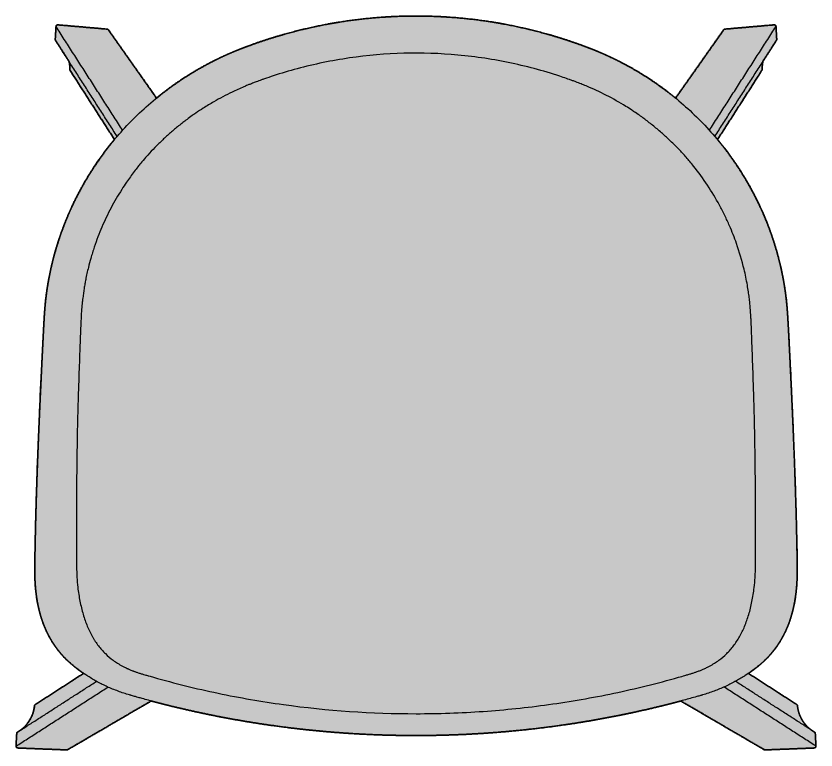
# Model space of a CAD drawing. Header units: millimetres. Extents: x 0 to 1859, y -855 to 757.
# Drawn here: x 171.8 to 642.2, y -854.5 to -423.1 of the extents above; entities that cross this region are included whole.
import ezdxf

# ---------------------------------------------------------------- set-up
doc = ezdxf.new("R2010")
doc.units = ezdxf.units.MM
doc.layers.add('Blocks', color=7, linetype='Continuous')
doc.layers.add('Blocks$Fill', color=7, linetype='Continuous', true_color=0xffffff)
doc.layers.add('Blocks$Inner', color=7, linetype='Continuous', lineweight=25, true_color=0x007f00)
doc.layers.add('Blocks$Outline', color=7, linetype='Continuous', lineweight=35, true_color=0xff3f3f)

# ---------------------------------------------------------------- blocks, each defined once
blk = doc.blocks.new('AAS 33 Barstool Low Top')
at = {"layer": 'Blocks$Fill'}
blk.add_hatch(color=256, dxfattribs=at).paths.add_polyline_path([(58.01, -109.14), (29.68, -69.07), (29.67, -69.04), (29.65, -69.02), (29.63, -69), (29.61, -68.98), (29.6, -68.96), (29.58, -68.94), (29.56, -68.92), (29.54, -68.9), (29.51, -68.88), (29.49, -68.86), (29.47, -68.84), (29.45, -68.83), (29.42, -68.81), (29.4, -68.79), (29.38, -68.78), (29.35, -68.76), (29.33, -68.75), (29.3, -68.73), (29.27, -68.72), (29.25, -68.71), (29.22, -68.7), (29.2, -68.69), (29.17, -68.68), (29.14, -68.67), (29.11, -68.66), (29.09, -68.65), (29.06, -68.65), (29.03, -68.64), (29, -68.64), (28.98, -68.63), (28.95, -68.63), (28.92, -68.63), (0, -66.13), (-0.02, -66.13), (-0.05, -66.13), (-0.07, -66.13), (-0.1, -66.13), (-0.12, -66.13), (-0.15, -66.13), (-0.17, -66.13), (-0.2, -66.13), (-0.22, -66.14), (-0.25, -66.14), (-0.27, -66.14), (-0.3, -66.15), (-0.32, -66.16), (-0.34, -66.16), (-0.37, -66.17), (-0.39, -66.18), (-0.41, -66.18), (-0.44, -66.19), (-0.46, -66.2), (-0.48, -66.21), (-0.5, -66.22), (-0.53, -66.23), (-0.55, -66.24), (-0.57, -66.25), (-0.59, -66.27), (-0.61, -66.28), (-0.63, -66.29), (-0.65, -66.31), (-0.67, -66.32), (-0.69, -66.34), (-0.71, -66.35), (-0.73, -66.37), (-0.75, -66.39), (-0.77, -66.4), (-0.79, -66.42), (-0.8, -66.44), (-0.82, -66.46), (-0.84, -66.48), (-0.85, -66.5), (-0.87, -66.51), (-0.88, -66.53), (-0.89, -66.55), (-0.91, -66.58), (-0.92, -66.6), (-0.93, -66.62), (-0.95, -66.64), (-0.96, -66.66), (-0.97, -66.68), (-0.98, -66.7), (-0.99, -66.73), (-1, -66.75), (-1.01, -66.77), (-1.01, -66.8), (-1.02, -66.82), (-1.03, -66.84), (-1.04, -66.87), (-1.04, -66.89), (-1.05, -66.91), (-1.05, -66.94), (-1.06, -66.96), (-1.06, -66.99), (-1.06, -67.01), (-1.06, -67.04), (-1.5, -74.63), (-1.5, -74.65), (-1.5, -74.67), (-1.5, -74.69), (-1.5, -74.71), (-1.5, -74.73), (-1.5, -74.75), (-1.5, -74.77), (-1.49, -74.79), (-1.49, -74.81), (-1.49, -74.83), (-1.49, -74.85), (-1.48, -74.87), (-1.48, -74.89), (-1.47, -74.91), (-1.47, -74.93), (-1.46, -74.95), (-1.46, -74.97), (-1.45, -74.99), (-1.45, -75.01), (-1.44, -75.03), (-1.43, -75.05), (-1.43, -75.07), (-1.42, -75.09), (-1.41, -75.11), (-1.4, -75.13), (-1.39, -75.15), (-1.38, -75.16), (-1.37, -75.18), (-1.36, -75.2), (-1.35, -75.22), (-1.34, -75.24), (-1.33, -75.25), (6.57, -87.56), (6.57, -87.56), (6.69, -88.15), (6.8, -88.75), (6.89, -89.35), (6.97, -89.95), (7.02, -90.55), (7.06, -91.16), (7.08, -91.76), (7.08, -92.37), (7.08, -92.39), (7.08, -92.41), (7.08, -92.43), (7.09, -92.44), (7.09, -92.46), (7.09, -92.48), (7.09, -92.5), (7.09, -92.52), (7.1, -92.54), (7.1, -92.56), (7.1, -92.58), (7.11, -92.6), (7.11, -92.61), (7.11, -92.63), (7.12, -92.65), (7.12, -92.67), (7.13, -92.69), (7.14, -92.71), (7.14, -92.73), (7.15, -92.74), (7.16, -92.76), (7.16, -92.78), (7.17, -92.8), (7.18, -92.81), (7.19, -92.83), (7.19, -92.85), (7.2, -92.87), (7.21, -92.88), (7.22, -92.9), (7.23, -92.92), (7.24, -92.93), (7.25, -92.95), (33.32, -133.57), (31.22, -136.14), (29.16, -138.74), (27.16, -141.39), (25.2, -144.07), (23.2, -146.91), (21.26, -149.79), (19.37, -152.7), (17.54, -155.66), (15.77, -158.64), (14.06, -161.66), (12.4, -164.72), (10.81, -167.8), (9.06, -171.35), (7.4, -174.94), (5.81, -178.57), (4.31, -182.23), (2.87, -185.95), (1.52, -189.71), (0.25, -193.49), (-0.93, -197.31), (-2.01, -201.06), (-3, -204.84), (-3.9, -208.64), (-4.73, -212.46), (-5.47, -216.34), (-6.11, -220.15), (-6.94, -226.03), (-7.4, -230.31), (-7.95, -237.28), (-12.34, -334.65), (-13.57, -384.64), (-13.57, -388.34), (-13.51, -390.81), (-13.4, -393.28), (-13.23, -395.75), (-13.01, -398.21), (-12.76, -400.48), (-12.45, -402.74), (-12.08, -404.99), (-11.65, -407.24), (-11.18, -409.35), (-10.66, -411.44), (-10.07, -413.53), (-9.42, -415.59), (-8.74, -417.55), (-7.99, -419.49), (-7.18, -421.39), (-6.32, -423.25), (-5.42, -425.04), (-4.46, -426.79), (-3.45, -428.49), (-2.39, -430.16), (-1.29, -431.74), (-0.71, -432.54), (-0.12, -433.33), (1.12, -434.87), (2.41, -436.38), (3.77, -437.86), (5.18, -439.29), (6.64, -440.68), (8.15, -442.02), (9.76, -443.37), (11.42, -444.66), (13.12, -445.9), (15.19, -447.31), (-13.22, -465.58), (-13.24, -465.59), (-13.27, -465.61), (-13.29, -465.62), (-13.31, -465.64), (-13.33, -465.66), (-13.35, -465.68), (-13.37, -465.7), (-13.4, -465.72), (-13.42, -465.74), (-13.43, -465.76), (-13.45, -465.78), (-13.47, -465.8), (-13.49, -465.83), (-13.51, -465.85), (-13.52, -465.88), (-13.54, -465.9), (-13.55, -465.92), (-13.57, -465.95), (-13.58, -465.98), (-13.59, -466), (-13.61, -466.03), (-13.62, -466.05), (-13.63, -466.08), (-13.64, -466.11), (-13.65, -466.14), (-13.65, -466.16), (-13.66, -466.19), (-13.67, -466.22), (-13.67, -466.25), (-13.68, -466.27), (-13.68, -466.3), (-13.69, -466.33), (-13.75, -466.87), (-13.83, -467.41), (-13.92, -467.95), (-14.03, -468.48), (-14.15, -469.01), (-14.28, -469.54), (-14.43, -470.07), (-14.6, -470.59), (-14.78, -471.1), (-14.97, -471.61), (-15.17, -472.12), (-15.39, -472.61), (-15.62, -473.11), (-15.87, -473.59), (-16.13, -474.07), (-16.4, -474.55), (-16.68, -475.02), (-16.98, -475.48), (-17.3, -475.94), (-17.62, -476.39), (-17.96, -476.82), (-18.3, -477.25), (-18.66, -477.67), (-19.03, -478.08), (-19.41, -478.47), (-19.79, -478.85), (-20.18, -479.22), (-20.58, -479.58), (-21, -479.93), (-21.42, -480.28), (-21.86, -480.61), (-22.31, -480.94), (-23.7, -481.83), (-23.73, -481.85), (-23.75, -481.87), (-23.78, -481.88), (-23.8, -481.9), (-23.82, -481.92), (-23.85, -481.94), (-23.87, -481.96), (-23.89, -481.98), (-23.91, -482), (-23.93, -482.03), (-23.95, -482.05), (-23.97, -482.08), (-23.99, -482.1), (-24, -482.12), (-24.02, -482.15), (-24.04, -482.18), (-24.05, -482.2), (-24.07, -482.23), (-24.08, -482.26), (-24.09, -482.29), (-24.1, -482.31), (-24.11, -482.34), (-24.12, -482.37), (-24.13, -482.4), (-24.14, -482.43), (-24.15, -482.46), (-24.15, -482.49), (-24.16, -482.52), (-24.17, -482.55), (-24.17, -482.58), (-24.17, -482.6), (-24.58, -490.09), (-24.58, -490.12), (-24.59, -490.14), (-24.59, -490.17), (-24.58, -490.19), (-24.58, -490.22), (-24.58, -490.24), (-24.58, -490.27), (-24.58, -490.29), (-24.57, -490.31), (-24.57, -490.34), (-24.56, -490.36), (-24.56, -490.39), (-24.55, -490.41), (-24.54, -490.43), (-24.54, -490.46), (-24.53, -490.48), (-24.52, -490.5), (-24.51, -490.52), (-24.5, -490.55), (-24.49, -490.57), (-24.48, -490.59), (-24.47, -490.61), (-24.46, -490.64), (-24.44, -490.66), (-24.43, -490.68), (-24.42, -490.7), (-24.4, -490.72), (-24.39, -490.74), (-24.37, -490.76), (-24.36, -490.78), (-24.34, -490.8), (-24.33, -490.81), (-24.31, -490.83), (-24.29, -490.85), (-24.27, -490.87), (-24.26, -490.88), (-24.24, -490.9), (-24.22, -490.92), (-24.2, -490.93), (-24.18, -490.95), (-24.16, -490.96), (-24.14, -490.97), (-24.12, -490.99), (-24.1, -491), (-24.08, -491.01), (-24.05, -491.02), (-24.03, -491.03), (-24.01, -491.05), (-23.99, -491.06), (-23.96, -491.06), (-23.94, -491.07), (-23.92, -491.08), (-23.9, -491.09), (-23.87, -491.1), (-23.85, -491.1), (-23.82, -491.11), (-23.8, -491.11), (-23.78, -491.12), (-23.75, -491.12), (-23.73, -491.13), (-23.7, -491.13), (-23.68, -491.13), (-23.65, -491.13), (-23.63, -491.14), (5.27, -492.28), (5.29, -492.28), (5.31, -492.29), (5.33, -492.29), (5.35, -492.28), (5.36, -492.28), (5.38, -492.28), (5.4, -492.28), (5.42, -492.28), (5.44, -492.28), (5.45, -492.28), (5.47, -492.27), (5.49, -492.27), (5.51, -492.27), (5.53, -492.26), (5.55, -492.26), (5.56, -492.25), (5.58, -492.25), (5.6, -492.24), (5.62, -492.24), (5.63, -492.23), (5.65, -492.23), (5.67, -492.22), (5.69, -492.22), (5.7, -492.21), (5.72, -492.2), (5.74, -492.19), (5.75, -492.19), (5.77, -492.18), (5.79, -492.17), (5.8, -492.16), (5.82, -492.15), (5.83, -492.14), (54.88, -463.52), (72.09, -467.82), (87.32, -471.19), (102.65, -474.16), (116.01, -476.42), (129.43, -478.38), (142.88, -480.04), (156.37, -481.4), (170.11, -482.47), (183.87, -483.23), (197.24, -483.67), (210.61, -483.82), (224.24, -483.67), (237.87, -483.21), (251.48, -482.45), (265.07, -481.38), (278.56, -480.02), (292.01, -478.35), (305.43, -476.39), (318.79, -474.12), (334.11, -471.15), (349.35, -467.77), (366.34, -463.52), (415.38, -492.14), (415.4, -492.15), (415.41, -492.16), (415.43, -492.17), (415.44, -492.18), (415.46, -492.19), (415.48, -492.19), (415.49, -492.2), (415.51, -492.21), (415.53, -492.22), (415.55, -492.22), (415.56, -492.23), (415.58, -492.23), (415.6, -492.24), (415.62, -492.24), (415.63, -492.25), (415.65, -492.25), (415.67, -492.26), (415.69, -492.26), (415.71, -492.27), (415.72, -492.27), (415.74, -492.27), (415.76, -492.28), (415.78, -492.28), (415.8, -492.28), (415.81, -492.28), (415.83, -492.28), (415.85, -492.28), (415.87, -492.28), (415.89, -492.29), (415.91, -492.29), (415.92, -492.28), (415.94, -492.28), (444.84, -491.14), (444.87, -491.13), (444.89, -491.13), (444.92, -491.13), (444.94, -491.13), (444.97, -491.12), (444.99, -491.12), (445.01, -491.11), (445.04, -491.11), (445.06, -491.1), (445.09, -491.1), (445.11, -491.09), (445.13, -491.08), (445.16, -491.07), (445.18, -491.06), (445.2, -491.06), (445.22, -491.05), (445.25, -491.03), (445.27, -491.02), (445.29, -491.01), (445.31, -491), (445.33, -490.99), (445.35, -490.97), (445.37, -490.96), (445.39, -490.95), (445.41, -490.93), (445.43, -490.92), (445.45, -490.9), (445.47, -490.88), (445.49, -490.87), (445.51, -490.85), (445.52, -490.83), (445.54, -490.81), (445.56, -490.8), (445.57, -490.78), (445.59, -490.76), (445.6, -490.74), (445.62, -490.72), (445.63, -490.7), (445.65, -490.68), (445.66, -490.66), (445.67, -490.64), (445.68, -490.61), (445.69, -490.59), (445.7, -490.57), (445.72, -490.55), (445.72, -490.52), (445.73, -490.5), (445.74, -490.48), (445.75, -490.46), (445.76, -490.43), (445.76, -490.41), (445.77, -490.39), (445.78, -490.36), (445.78, -490.34), (445.79, -490.31), (445.79, -490.29), (445.79, -490.27), (445.8, -490.24), (445.8, -490.22), (445.8, -490.19), (445.8, -490.17), (445.8, -490.14), (445.8, -490.12), (445.39, -482.63), (445.39, -482.6), (445.38, -482.58), (445.38, -482.55), (445.37, -482.52), (445.37, -482.49), (445.36, -482.46), (445.36, -482.43), (445.35, -482.4), (445.34, -482.37), (445.33, -482.34), (445.32, -482.31), (445.31, -482.29), (445.29, -482.26), (445.28, -482.23), (445.26, -482.2), (445.25, -482.18), (445.23, -482.15), (445.22, -482.12), (445.2, -482.1), (445.18, -482.08), (445.16, -482.05), (445.14, -482.03), (445.12, -482), (445.1, -481.98), (445.08, -481.96), (445.06, -481.94), (445.04, -481.92), (445.01, -481.9), (444.99, -481.88), (444.97, -481.87), (444.94, -481.85), (444.92, -481.83), (443.52, -480.94), (443.52, -480.94), (443.52, -480.94), (443.08, -480.61), (442.64, -480.28), (442.21, -479.93), (441.79, -479.58), (441.39, -479.22), (441, -478.85), (440.62, -478.47), (440.25, -478.08), (439.88, -477.67), (439.52, -477.25), (439.17, -476.82), (438.83, -476.39), (438.51, -475.94), (438.2, -475.48), (437.9, -475.02), (437.61, -474.55), (437.34, -474.07), (437.08, -473.59), (436.84, -473.11), (436.61, -472.61), (436.39, -472.12), (436.18, -471.61), (435.99, -471.1), (435.81, -470.59), (435.65, -470.07), (435.5, -469.54), (435.36, -469.01), (435.24, -468.48), (435.13, -467.95), (435.04, -467.41), (434.96, -466.87), (434.9, -466.33), (434.9, -466.3), (434.89, -466.27), (434.89, -466.25), (434.88, -466.22), (434.88, -466.19), (434.87, -466.16), (434.86, -466.14), (434.85, -466.11), (434.84, -466.08), (434.83, -466.05), (434.82, -466.03), (434.81, -466), (434.8, -465.98), (434.78, -465.95), (434.77, -465.92), (434.75, -465.9), (434.74, -465.88), (434.72, -465.85), (434.7, -465.83), (434.69, -465.8), (434.67, -465.78), (434.65, -465.76), (434.63, -465.74), (434.61, -465.72), (434.59, -465.7), (434.57, -465.68), (434.55, -465.66), (434.52, -465.64), (434.5, -465.62), (434.48, -465.61), (434.46, -465.59), (434.43, -465.58), (406.03, -447.31), (406.38, -447.08), (408.14, -445.87), (409.87, -444.6), (411.5, -443.33), (413.09, -442), (414, -441.2), (414.9, -440.38), (415.78, -439.54), (416.64, -438.68), (417.76, -437.52), (418.85, -436.32), (420.14, -434.83), (420.76, -434.06), (421.37, -433.28), (422.52, -431.73), (423.62, -430.14), (424.16, -429.3), (424.69, -428.46), (425.71, -426.74), (426.66, -424.99), (427.56, -423.21), (428.42, -421.35), (429.22, -419.45), (429.96, -417.54), (430.63, -415.6), (431.28, -413.55), (431.87, -411.47), (432.39, -409.38), (432.85, -407.28), (433.29, -405.02), (433.66, -402.75), (433.97, -400.47), (434.23, -398.18), (434.46, -395.69), (434.62, -393.19), (434.73, -390.69), (434.79, -388.19), (434.63, -375.22), (429.51, -243.37), (429, -234.94), (428.62, -230.33), (428.36, -227.82), (427.88, -223.94), (427.3, -220), (426.74, -216.68), (425.89, -212.24), (425.06, -208.38), (424.14, -204.54), (423.13, -200.73), (422.03, -196.93), (420.85, -193.14), (419.58, -189.38), (418.23, -185.64), (416.79, -181.94), (415.27, -178.26), (413.67, -174.62), (411.99, -171.02), (410.23, -167.45), (408.65, -164.41), (407.01, -161.39), (405.31, -158.41), (403.55, -155.46), (401.74, -152.55), (399.87, -149.66), (397.95, -146.82), (395.98, -144.01), (394.03, -141.35), (392.03, -138.72), (389.99, -136.12), (387.89, -133.57), (413.96, -92.95), (413.97, -92.93), (413.98, -92.92), (413.99, -92.9), (414, -92.88), (414.01, -92.87), (414.02, -92.85), (414.03, -92.83), (414.04, -92.81), (414.04, -92.8), (414.05, -92.78), (414.06, -92.76), (414.07, -92.74), (414.07, -92.73), (414.08, -92.71), (414.08, -92.69), (414.09, -92.67), (414.09, -92.65), (414.1, -92.63), (414.1, -92.61), (414.11, -92.6), (414.11, -92.58), (414.12, -92.56), (414.12, -92.54), (414.12, -92.52), (414.12, -92.5), (414.13, -92.48), (414.13, -92.46), (414.13, -92.44), (414.13, -92.43), (414.13, -92.41), (414.13, -92.39), (414.13, -92.37), (414.13, -91.76), (414.15, -91.16), (414.19, -90.55), (414.25, -89.95), (414.32, -89.35), (414.41, -88.75), (414.52, -88.15), (414.65, -87.56), (422.55, -75.25), (422.56, -75.24), (422.57, -75.22), (422.58, -75.2), (422.59, -75.18), (422.6, -75.16), (422.61, -75.15), (422.61, -75.13), (422.62, -75.11), (422.63, -75.09), (422.64, -75.07), (422.65, -75.05), (422.65, -75.03), (422.66, -75.01), (422.67, -74.99), (422.67, -74.97), (422.68, -74.95), (422.68, -74.93), (422.69, -74.91), (422.69, -74.89), (422.7, -74.87), (422.7, -74.85), (422.7, -74.83), (422.71, -74.81), (422.71, -74.79), (422.71, -74.77), (422.71, -74.75), (422.71, -74.73), (422.71, -74.71), (422.71, -74.69), (422.71, -74.67), (422.71, -74.65), (422.28, -67.06), (422.28, -67.04), (422.28, -67.01), (422.27, -66.99), (422.27, -66.96), (422.27, -66.94), (422.26, -66.91), (422.26, -66.89), (422.25, -66.87), (422.24, -66.84), (422.24, -66.82), (422.23, -66.8), (422.22, -66.77), (422.21, -66.75), (422.2, -66.73), (422.19, -66.7), (422.18, -66.68), (422.17, -66.66), (422.16, -66.64), (422.15, -66.62), (422.14, -66.6), (422.12, -66.58), (422.11, -66.55), (422.09, -66.53), (422.08, -66.51), (422.07, -66.5), (422.05, -66.48), (422.03, -66.46), (422.02, -66.44), (422, -66.42), (421.98, -66.4), (421.96, -66.39), (421.95, -66.37), (421.93, -66.35), (421.91, -66.34), (421.89, -66.32), (421.87, -66.31), (421.85, -66.29), (421.83, -66.28), (421.8, -66.27), (421.78, -66.25), (421.76, -66.24), (421.74, -66.23), (421.72, -66.22), (421.7, -66.21), (421.67, -66.2), (421.65, -66.19), (421.63, -66.18), (421.6, -66.18), (421.58, -66.17), (421.56, -66.16), (421.53, -66.16), (421.51, -66.15), (421.49, -66.14), (421.46, -66.14), (421.44, -66.14), (421.41, -66.13), (421.39, -66.13), (421.36, -66.13), (421.34, -66.13), (421.31, -66.13), (421.29, -66.13), (421.26, -66.13), (421.24, -66.13), (421.21, -66.13), (392.29, -68.63), (392.26, -68.63), (392.24, -68.63), (392.21, -68.64), (392.18, -68.64), (392.15, -68.65), (392.13, -68.65), (392.1, -68.66), (392.07, -68.67), (392.05, -68.68), (392.02, -68.69), (391.99, -68.7), (391.97, -68.71), (391.94, -68.72), (391.91, -68.73), (391.89, -68.75), (391.86, -68.76), (391.84, -68.78), (391.81, -68.79), (391.79, -68.81), (391.77, -68.83), (391.74, -68.84), (391.72, -68.86), (391.7, -68.88), (391.68, -68.9), (391.66, -68.92), (391.64, -68.94), (391.62, -68.96), (391.6, -68.98), (391.58, -69), (391.56, -69.02), (391.55, -69.04), (391.53, -69.07), (363.2, -109.14), (360.15, -106.7), (357.06, -104.33), (354.23, -102.26), (351.37, -100.25), (348.47, -98.28), (345.53, -96.38), (342.56, -94.53), (339.55, -92.73), (336.51, -91), (333.43, -89.32), (328, -86.54), (324.35, -84.79), (320.66, -83.13), (317.47, -81.77), (311.78, -79.51), (306.82, -77.68), (298.96, -74.98), (291.02, -72.52), (283.01, -70.29), (274.94, -68.29), (267.01, -66.57), (259.04, -65.08), (251.02, -63.81), (242.97, -62.77), (234.85, -61.96), (226.72, -61.39), (218.56, -61.04), (210.41, -60.93), (202.25, -61.05), (194.1, -61.41), (185.96, -62), (177.84, -62.82), (169.88, -63.86), (161.95, -65.12), (154.05, -66.6), (146.21, -68.3), (138.1, -70.31), (130.05, -72.56), (122.07, -75.04), (114.17, -77.76), (106.67, -80.58), (103.42, -81.91), (100.19, -83.29), (97, -84.74), (93.83, -86.24), (90.69, -87.81), (87.58, -89.43), (84.55, -91.09), (81.56, -92.8), (78.59, -94.57), (75.66, -96.39), (72.77, -98.27), (69.91, -100.2), (67.09, -102.19), (64.3, -104.22), (61.13, -106.65)], flags=0)
at = {"layer": 'Blocks$Inner'}
for points, knots in [([(14.86, -447.09), (12.52, -445.54), (8.12, -442.24), (3.25, -437.46), (0.27, -433.87), (-1.29, -431.76), (-2.78, -429.61), (-4.51, -426.8), (-6.06, -423.85), (-7.2, -421.39), (-8.27, -418.85), (-9.98, -414.19), (-11.84, -407.11), (-13.19, -397.97), (-13.58, -390.4), (-13.59, -385.52), (-13.55, -382.9), (-13.5, -379.84), (-13.32, -370), (-12.97, -354.73), (-12.33, -333.78), (-11.63, -315), (-11.02, -300.42), (-10.61, -290.91), (-9.95, -276.65), (-9.28, -262.77), (-8.62, -249.7), (-8.43, -245.87), (-8.31, -243.49), (-8.21, -241.65), (-8.09, -239.6), (-7.95, -237.22), (-7.74, -234.2), (-7.49, -231.06), (-7.18, -228.07), (-6.94, -226), (-6.61, -223.42), (-6.13, -220.19), (-5.48, -216.31), (-4, -208.64), (-1.13, -197.13), (4.07, -182.18), (12.24, -164.06), (22.23, -147.59), (33.6, -132.96), (46.17, -119.11), (63.7, -103.79), (83.42, -91.26), (98.02, -84.15), (105.69, -80.94), (110.37, -79.15), (123.33, -74.37), (145.65, -67.79), (177.94, -62.19), (210.41, -60.31), (242.98, -62.15), (275.34, -67.73), (297.66, -74.3), (309.72, -78.73), (312.19, -79.67), (314.51, -80.56), (317.47, -81.76), (322.08, -83.73), (327.42, -86.21), (339.95, -92.62), (357.42, -103.72), (375.06, -119.13), (387.57, -132.9), (398.92, -147.52), (408.85, -163.84), (417.01, -181.84), (422.25, -196.83), (425.2, -208.54), (426.69, -216.3), (427.24, -219.53), (427.61, -221.96), (427.97, -224.56), (428.32, -227.36), (428.7, -231.03), (428.95, -234.1), (429.15, -237.1), (429.3, -239.48), (429.42, -241.58), (429.52, -243.42), (429.63, -245.63), (429.91, -251.14), (430.56, -264.05), (431.18, -277.18), (431.66, -287.55), (431.88, -292.35), (432.24, -300.45), (433.12, -321.4), (434.01, -347.15), (434.54, -369.87), (434.71, -379.63), (434.76, -382.76), (434.8, -385.3), (434.8, -390.33), (434.41, -397.93), (433.06, -407.12), (430.84, -415.53), (427.76, -423.22), (424.45, -429.05), (421.77, -432.79), (420.42, -434.49), (419.57, -435.5), (418.44, -436.81), (416.29, -439.1), (413.3, -441.89), (409.86, -444.67), (407.57, -446.29), (406.38, -447.08)], [1458.982435, 1458.982435, 1458.982435, 1458.982435, 1467.400531, 1475.450454, 1479.413769, 1481.385438, 1483.313839, 1487.267799, 1491.269448, 1493.317104, 1495.38494, 1499.539192, 1508.189146, 1517.321276, 1527.208599, 1530.912, 1531.962735, 1535.078351, 1540.097107, 1561.472291, 1580.913262, 1602.957008, 1617.873998, 1624.685511, 1631.497991, 1660.698354, 1666.376838, 1670.758171, 1672.21894, 1673.517534, 1676.27777, 1678.38914, 1680.663636, 1685.377729, 1687.816766, 1689.686703, 1691.638093, 1695.622242, 1699.486112, 1703.432436, 1719.062463, 1735.032652, 1750.857545, 1778.643192, 1792.645375, 1806.42134, 1834.690349, 1862.295097, 1876.328853, 1883.351566, 1887.234981, 1891.368083, 1924.786024, 1956.910392, 1989.547018, 2022.183745, 2054.639474, 2087.891787, 2091.85999, 2093.181974, 2095.829193, 2099.300018, 2102.769657, 2110.861917, 2116.968912, 2144.985503, 2172.761395, 2187.029505, 2200.785838, 2228.245015, 2244.151984, 2260.041005, 2275.834223, 2280.351065, 2283.724823, 2285.676433, 2287.70911, 2291.612643, 2294.13317, 2298.763758, 2300.874886, 2303.147163, 2305.906299, 2307.204576, 2308.66484, 2312.557971, 2323.752735, 2347.436835, 2351.978892, 2354.898658, 2361.871765, 2376.303025, 2417.787351, 2439.161707, 2444.504168, 2447.054618, 2448.552427, 2452.136525, 2462.145068, 2471.353031, 2479.966335, 2488.183371, 2496.158883, 2500.02218, 2502.000261, 2502.661683, 2503.967846, 2507.205598, 2512.072514, 2516.212161, 2520.48593, 2520.48593, 2520.48593, 2520.48593]), ([(-1.07, -67.06), (-1.05, -66.8), (-0.93, -66.55), (-0.53, -66.19), (-0.27, -66.11), (0, -66.13)], [8.235099, 8.235099, 8.235099, 8.235099, 9.024862, 9.024862, 9.815229, 9.815229, 9.815229, 9.815229]), ([(422.28, -67.06), (422.26, -66.8), (422.15, -66.55), (421.74, -66.19), (421.48, -66.11), (421.21, -66.13)], [8.235099, 8.235099, 8.235099, 8.235099, 9.024862, 9.024862, 9.815229, 9.815229, 9.815229, 9.815229]), ([(365.08, -139.16), (363.53, -137.55), (360.41, -134.45), (355.51, -129.95), (350.44, -125.67), (346.12, -122.31), (342.52, -119.69), (339.97, -117.91), (337.08, -115.98), (331.5, -112.41), (322.66, -107.4), (313.72, -103.25), (308.16, -101), (306.16, -100.22), (304.51, -99.6), (302.74, -98.95), (300.23, -98.05), (288.44, -93.96), (266.75, -88.01), (235.32, -83.26), (203.34, -82.22), (171.61, -84.95), (146.05, -90.22), (129.56, -95.12), (122.63, -97.47), (119.31, -98.65), (117.34, -99.37), (115.17, -100.18), (113.43, -100.85), (111.38, -101.68), (108.92, -102.7), (105.89, -104.03), (99.92, -106.83), (93.07, -110.45), (86.03, -114.72), (81.85, -117.5), (78.68, -119.7), (75.3, -122.16), (71.01, -125.49), (66.23, -129.49), (61.56, -133.73), (57.09, -138.12), (53.77, -141.63), (51.03, -144.74), (49.09, -147.04), (46.89, -149.78), (44.05, -153.45), (40.88, -157.86), (36.22, -164.94), (31.17, -173.63), (26.68, -183.04), (23.54, -190.77), (21.34, -196.91), (19.48, -202.89), (17.78, -209.27), (16.67, -214.27), (15.9, -218.35), (15.28, -222.02), (14.76, -225.6), (14.29, -229.73), (14.1, -231.85), (13.99, -233.23)], [656.235336, 656.235336, 656.235336, 656.235336, 662.937775, 669.414385, 676.193134, 682.830698, 685.840594, 689.550986, 692.141112, 696.282795, 709.409178, 722.607632, 725.825044, 727.390639, 729.041945, 731.141047, 733.042027, 737.04516, 768.566479, 800.40703, 832.240375, 864.374562, 895.778795, 910.418361, 915.949833, 917.734976, 920.992823, 922.246824, 924.683733, 926.598592, 928.861738, 932.690234, 936.513023, 948.646902, 955.920822, 961.200276, 963.701539, 967.505831, 973.739764, 980.001484, 986.182436, 992.650981, 998.803109, 1000.675931, 1005.096642, 1007.815221, 1011.212195, 1019.019882, 1024.107079, 1036.643871, 1049.126656, 1055.365789, 1061.683861, 1068.684849, 1074.147425, 1081.482883, 1084.040727, 1086.598846, 1092.651521, 1094.908411, 1099.048299, 1099.048299, 1099.048299, 1099.048299]), ([(383.27, -442.97), (384.22, -442.46), (386.05, -441.39), (389.49, -439.07), (392.63, -436.42), (395.06, -433.84), (396.37, -432.3), (397.63, -430.69), (399.16, -428.54), (401.46, -424.78), (403.99, -419.55), (406.43, -412.6), (408.3, -404.99), (409.45, -397.67), (409.96, -391.86), (410.12, -388.32), (410.17, -386.25), (410.19, -384.85), (410.2, -383.39), (410.22, -376.33), (410.25, -364.79), (410.25, -344.95), (410.13, -325.69), (409.86, -309.57), (409.67, -300.23), (409.55, -295.51), (409.46, -291.69), (409.38, -288.99), (409.27, -285.48), (409.06, -279.17), (408.69, -268.06), (408.3, -257.25), (408.01, -249.25), (407.87, -245.76), (407.75, -242.6), (407.6, -239.34), (407.42, -236.04), (407.21, -232.87), (406.9, -229.53), (406.54, -226.35), (406.06, -222.85), (405.17, -217.3), (403.19, -207.74), (399.74, -196.03), (395.64, -185.6), (392.18, -178.1), (388.04, -170.06), (382.12, -160.22), (376.05, -151.87), (371.68, -146.52), (369.53, -143.98), (367.34, -141.54), (365.85, -139.96), (365.08, -139.16)], [332.143385, 332.143385, 332.143385, 332.143385, 335.376232, 338.494208, 344.595412, 347.658009, 349.117992, 350.650585, 353.798285, 357.034032, 363.87606, 371.195307, 379.07582, 387.370393, 393.402805, 396.564657, 397.998121, 399.625528, 400.754138, 402.386714, 420.809577, 435.375002, 461.919379, 478.570498, 483.75709, 489.93032, 492.748902, 495.212186, 498.03012, 503.276026, 514.164816, 531.37918, 535.734987, 538.160959, 541.880614, 545.194312, 547.956576, 551.797786, 554.726031, 558.02823, 561.393439, 565.315556, 574.886141, 590.664167, 601.895631, 608.503244, 615.438639, 629.008114, 642.914618, 646.396083, 649.721535, 652.893464, 656.235336, 656.235336, 656.235336, 656.235336]), ([(13.99, -233.23), (13.86, -234.93), (13.7, -237.66), (13.51, -241.62), (13.36, -245.15), (13.2, -249.48), (12.96, -255.87), (12.67, -263.71), (12.39, -271.98), (12.2, -277.56), (12.05, -281.73), (11.95, -284.82), (11.84, -288.44), (11.74, -291.99), (11.64, -296.48), (11.5, -302.55), (11.38, -308.27), (11.28, -314.13), (11.21, -319.12), (11.12, -326.05), (11.03, -335.4), (10.97, -347.88), (10.96, -360.33), (10.99, -371.46), (11.01, -378.56), (11.02, -383.02), (11.02, -384.24), (11.03, -386.54), (11.17, -390.7), (11.63, -396.1), (12.26, -400.82), (12.98, -404.88), (13.85, -408.79), (14.86, -412.54), (16.01, -416.1), (17.71, -420.55), (19.47, -424.21), (21.19, -427.13), (22.33, -428.93), (23.85, -431.08), (25.82, -433.49), (28.63, -436.45), (31.75, -439.08), (35.17, -441.4), (36.99, -442.45), (37.94, -442.97)], [1099.048299, 1099.048299, 1099.048299, 1099.048299, 1104.160499, 1107.25307, 1110.946779, 1114.763226, 1120.263791, 1130.137662, 1138.278947, 1145.08408, 1146.910726, 1150.77487, 1154.364165, 1157.788256, 1161.431454, 1167.836228, 1176.004247, 1178.572048, 1185.439712, 1190.971482, 1199.366442, 1213.499587, 1228.396627, 1236.731102, 1246.880079, 1249.706597, 1250.083978, 1250.555592, 1256.603113, 1262.575249, 1266.793824, 1270.908156, 1274.931327, 1278.790827, 1282.563005, 1286.158597, 1293.080552, 1294.726856, 1296.310556, 1299.48663, 1302.608111, 1305.645078, 1311.73351, 1314.802274, 1318.043034, 1318.043034, 1318.043034, 1318.043034]), ([(37.94, -442.97), (38.54, -443.29), (39.3, -443.67), (40.21, -444.11), (40.69, -444.34), (41.2, -444.57), (41.84, -444.86), (42.59, -445.19), (43.45, -445.55), (44.19, -445.83), (44.78, -446.05), (45.36, -446.27), (46.07, -446.52), (46.9, -446.8), (47.74, -447.07), (48.91, -447.43), (50.25, -447.83), (51.91, -448.32), (53.87, -448.9), (55.37, -449.33), (56.28, -449.58)], [1318.043034, 1318.043034, 1318.043034, 1318.043034, 1320.08249, 1320.584314, 1321.086668, 1321.678622, 1322.271472, 1323.173652, 1324.14163, 1325.060325, 1325.546028, 1326.031961, 1326.939551, 1327.77824, 1328.682389, 1329.58988, 1331.451391, 1332.873693, 1334.764112, 1337.579141, 1337.579141, 1337.579141, 1337.579141]), ([(364.94, -449.58), (366.21, -449.22), (368.14, -448.67), (370.43, -447.99), (371.71, -447.61), (372.91, -447.25), (374.31, -446.81), (376.05, -446.21), (377.49, -445.66), (378.64, -445.18), (379.86, -444.65), (381.42, -443.93), (382.67, -443.29), (383.27, -442.97)], [312.607326, 312.607326, 312.607326, 312.607326, 316.58052, 318.632793, 319.75388, 320.59336, 322.408389, 324.15297, 326.116551, 327.004367, 327.913162, 330.103474, 332.143385, 332.143385, 332.143385, 332.143385]), ([(210.61, -483.82), (201.69, -483.82), (183.59, -483.42), (147.48, -481.02), (110.11, -475.99), (77.2, -469.16), (59.57, -464.79), (51.28, -462.56), (47.43, -461.49), (45.38, -460.91), (43.95, -460.5), (42.8, -460.17), (40.12, -459.38), (35.48, -457.85), (29.15, -455.27), (23.21, -452.33), (19.48, -450.1), (17.67, -448.92)], [1260.321952, 1260.321952, 1260.321952, 1260.321952, 1287.065193, 1314.63319, 1368.858862, 1400.072012, 1415.44551, 1423.332922, 1425.822769, 1427.43044, 1429.724184, 1430.293358, 1431.01791, 1438.118032, 1444.930522, 1451.508868, 1457.982435, 1457.982435, 1457.982435, 1457.982435]), ([(56.28, -449.58), (62.5, -451.35), (75.1, -454.69), (100.48, -460.48), (145.47, -468.3), (184.54, -470.98), (210.61, -470.98)], [1337.579141, 1337.579141, 1337.579141, 1337.579141, 1356.977807, 1376.686839, 1415.668021, 1493.882803, 1493.882803, 1493.882803, 1493.882803]), ([(403.68, -448.83), (401.88, -450.01), (398.14, -452.25), (392.19, -455.22), (385.83, -457.82), (381.2, -459.35), (378.53, -460.14), (377.41, -460.46), (375.21, -461.09), (370.65, -462.37), (361.86, -464.73), (344.24, -469.11), (311.33, -475.95), (265.04, -482.2), (228.79, -483.82), (210.61, -483.82)], [1062.503494, 1062.503494, 1062.503494, 1062.503494, 1068.947977, 1075.569043, 1082.428047, 1089.551137, 1090.215329, 1090.766689, 1093.044768, 1097.089707, 1104.975572, 1120.348151, 1151.559858, 1205.784033, 1260.321952, 1260.321952, 1260.321952, 1260.321952]), ([(210.61, -470.98), (217.21, -470.98), (230.4, -470.75), (256.43, -469.39), (288.74, -466.04), (327.09, -459.37), (352.39, -453.14), (364.94, -449.58)], [156.303662, 156.303662, 156.303662, 156.303662, 176.1054, 195.88784, 234.493154, 273.485802, 312.607326, 312.607326, 312.607326, 312.607326]), ([(-22.31, -480.94), (-21.71, -480.51), (-20.56, -479.62), (-18.46, -477.58), (-16.27, -474.64), (-14.45, -470.63), (-13.83, -467.78), (-13.69, -466.33)], [0, 0, 0, 0, 2.201331, 4.35088, 8.769903, 13.130174, 17.491153, 17.491153, 17.491153, 17.491153]), ([(443.52, -480.94), (442.92, -480.51), (441.78, -479.62), (439.68, -477.58), (437.49, -474.64), (435.66, -470.63), (435.05, -467.78), (434.9, -466.33)], [0, 0, 0, 0, 2.201331, 4.35088, 8.769903, 13.130174, 17.491153, 17.491153, 17.491153, 17.491153]), ([(-23.63, -491.14), (-23.89, -491.13), (-24.15, -491.01), (-24.51, -490.62), (-24.6, -490.36), (-24.58, -490.09)], [29.510453, 29.510453, 29.510453, 29.510453, 30.298336, 30.298336, 31.086369, 31.086369, 31.086369, 31.086369]), ([(444.84, -491.14), (445.11, -491.13), (445.36, -491.01), (445.72, -490.62), (445.81, -490.36), (445.8, -490.09)], [29.510453, 29.510453, 29.510453, 29.510453, 30.298336, 30.298336, 31.086369, 31.086369, 31.086369, 31.086369])]:
    blk.add_open_spline(points, degree=3, knots=knots, dxfattribs=at)
for points, degree in [([(-1.5, -74.63), (-1.28, -70.84), (-1.07, -67.06)], 2), ([(38.09, -128.07), (18.51, -97.57), (-1.07, -67.06)], 2), ([(0, -66.13), (14.46, -67.38), (28.92, -68.63)], 2), ([(29.68, -69.07), (43.85, -89.1), (58.01, -109.14)], 2), ([(391.53, -69.07), (377.37, -89.1), (363.2, -109.14)], 2), ([(383.12, -128.07), (402.7, -97.57), (422.28, -67.06)], 2), ([(421.21, -66.13), (406.75, -67.38), (392.29, -68.63)], 2), ([(422.71, -74.63), (422.5, -70.84), (422.28, -67.06)], 2), ([(34.9, -131.7), (16.78, -103.48), (-1.33, -75.25)], 2), ([(386.32, -131.7), (404.43, -103.48), (422.55, -75.25)], 2), ([(33.32, -133.57), (20.29, -113.26), (7.25, -92.95)], 2), ([(387.89, -133.57), (400.93, -113.26), (413.96, -92.95)], 2), ([(-13.22, -465.58), (0.98, -456.44), (15.19, -447.31)], 2), ([(17.67, -448.92), (17.11, -448.55), (16.55, -448.18), (15.98, -447.83), (15.42, -447.46), (14.86, -447.09)], 5), ([(406.38, -447.08), (405.84, -447.43), (405.3, -447.78), (404.75, -448.12), (404.22, -448.48), (403.68, -448.83)], 5), ([(434.43, -465.58), (420.23, -456.44), (406.03, -447.31)], 2), ([(-24.58, -490.09), (2.49, -472.68), (29.57, -455.26)], 2), ([(-23.7, -481.83), (-0.47, -466.89), (22.76, -451.95)], 2), ([(445.8, -490.09), (418.72, -472.68), (391.65, -455.26)], 2), ([(444.92, -481.83), (421.69, -466.89), (398.46, -451.95)], 2), ([(55.18, -463.34), (30.51, -477.74), (5.83, -492.14)], 2), ([(366.03, -463.34), (390.71, -477.74), (415.38, -492.14)], 2), ([(-24.58, -490.09), (-24.38, -486.36), (-24.17, -482.63)], 2), ([(445.8, -490.09), (445.59, -486.36), (445.39, -482.63)], 2), ([(5.27, -492.28), (-9.18, -491.71), (-23.63, -491.14)], 2), ([(415.94, -492.28), (430.39, -491.71), (444.84, -491.14)], 2)]:
    blk.add_open_spline(points, degree=degree, dxfattribs=at)
for points, weights in [([(28.92, -68.63), (29.4, -68.67), (29.68, -69.07)], [1, 0.907386505816, 1]), ([(392.29, -68.63), (391.81, -68.67), (391.53, -69.07)], [1, 0.907386505816, 1]), ([(-1.33, -75.25), (-1.52, -74.97), (-1.5, -74.63)], [1, 0.951276163998, 1]), ([(422.55, -75.25), (422.73, -74.97), (422.71, -74.63)], [1, 0.951276163998, 1]), ([(7.08, -92.37), (7.11, -89.94), (6.57, -87.56)], [1, 0.993257156839, 1]), ([(414.13, -92.37), (414.11, -89.94), (414.65, -87.56)], [1, 0.993257156839, 1]), ([(7.25, -92.95), (7.08, -92.68), (7.08, -92.37)], [1, 0.958174105542, 1]), ([(413.96, -92.95), (414.13, -92.68), (414.13, -92.37)], [1, 0.958174105542, 1]), ([(-13.69, -466.33), (-13.63, -465.84), (-13.22, -465.58)], [1, 0.901308939547, 1]), ([(434.9, -466.33), (434.85, -465.84), (434.43, -465.58)], [1, 0.901308939547, 1]), ([(-24.17, -482.63), (-24.14, -482.11), (-23.7, -481.83)], [0.999999999999, 0.890807242016, 1]), ([(445.39, -482.63), (445.36, -482.11), (444.92, -481.83)], [0.999999999999, 0.890807242016, 1]), ([(5.83, -492.14), (5.57, -492.3), (5.27, -492.28)], [1, 0.959889616806, 0.999999999949]), ([(415.38, -492.14), (415.64, -492.3), (415.94, -492.28)], [1, 0.959889616806, 0.999999999949])]:
    blk.add_rational_spline(points, weights, degree=2, dxfattribs=at)
at = {"layer": 'Blocks$Outline'}
for points, knots in [([(363.2, -109.14), (361.99, -108.15), (360.77, -107.18), (359.55, -106.22), (353.86, -101.86), (347.96, -97.79), (343.22, -94.78), (337.32, -91.34), (331.27, -88.18), (330.19, -87.63), (327.65, -86.35), (325.08, -85.13), (323.62, -84.45), (321.51, -83.5), (319.39, -82.58), (318.75, -82.31), (317.47, -81.77), (316.18, -81.24), (315.54, -80.98), (314.4, -80.53), (313.26, -80.08), (312.77, -79.89), (312.03, -79.61), (311.29, -79.33), (311.04, -79.23), (310.05, -78.86), (309.06, -78.49), (308.31, -78.22), (301.32, -75.67), (294.24, -73.36), (287.85, -71.48), (275.14, -68.14), (262.25, -65.54), (255.85, -64.43), (242.96, -62.59), (229.98, -61.48), (223.46, -61.11), (210.41, -60.74), (197.35, -61.13), (190.83, -61.5), (177.92, -62.63), (165.1, -64.48), (158.77, -65.58), (145.91, -68.18), (133.23, -71.52), (126.82, -73.41), (119.68, -75.75), (112.62, -78.32), (111.84, -78.61), (110.34, -79.17), (108.84, -79.74), (108.12, -80.01), (106.09, -80.81), (104.07, -81.63), (102.77, -82.17), (98.9, -83.83), (95.08, -85.6), (92.55, -86.83), (85.14, -90.62), (77.94, -94.82), (73.27, -97.79), (67.41, -101.83), (61.75, -106.15), (60.5, -107.13), (59.25, -108.13), (58.01, -109.14)], [-2152.786284, -2152.786284, -2152.786284, -2152.786284, -2152.786284, -2152.786284, -2144.985503, -2144.985503, -2144.985503, -2116.968912, -2116.968912, -2116.968912, -2110.861917, -2110.861917, -2110.861917, -2102.769657, -2102.769657, -2102.769657, -2099.300018, -2099.300018, -2099.300018, -2095.829193, -2095.829193, -2095.829193, -2093.181974, -2093.181974, -2093.181974, -2091.85999, -2091.85999, -2091.85999, -2087.891787, -2087.891787, -2087.891787, -2054.639474, -2054.639474, -2054.639474, -2022.183745, -2022.183745, -2022.183745, -1989.547018, -1989.547018, -1989.547018, -1956.910392, -1956.910392, -1956.910392, -1924.786024, -1924.786024, -1924.786024, -1891.368083, -1891.368083, -1891.368083, -1887.234981, -1887.234981, -1887.234981, -1883.351566, -1883.351566, -1883.351566, -1876.328853, -1876.328853, -1876.328853, -1862.295097, -1862.295097, -1862.295097, -1834.690349, -1834.690349, -1834.690349, -1826.708521, -1826.708521, -1826.708521, -1826.708521, -1826.708521, -1826.708521]), ([(33.32, -133.57), (31.62, -135.61), (29.96, -137.68), (28.33, -139.78), (23.42, -146.36), (18.89, -153.22), (16.01, -157.98), (11.78, -165.61), (8.02, -173.48), (6.71, -176.37), (4.23, -182.23), (2.01, -188.19), (0.96, -191.2), (-0.98, -197.22), (-2.65, -203.32), (-3.41, -206.35), (-4.28, -210.17), (-5.04, -214.01), (-5.19, -214.79), (-5.47, -216.32), (-5.74, -217.86), (-5.87, -218.62), (-6.12, -220.17), (-6.36, -221.72), (-6.47, -222.51), (-6.64, -223.69), (-6.79, -224.87), (-6.84, -225.25), (-6.94, -226.01), (-7.03, -226.77), (-7.07, -227.14), (-7.17, -228), (-7.26, -228.85), (-7.31, -229.34), (-7.45, -230.76), (-7.58, -232.19), (-7.65, -233.13), (-7.76, -234.52), (-7.86, -235.92), (-7.89, -236.37), (-7.95, -237.24), (-8, -238.12), (-8.03, -238.54), (-8.09, -239.51), (-8.14, -240.49), (-8.17, -241.04), (-8.22, -241.85), (-8.26, -242.66), (-8.28, -242.92), (-8.31, -243.47), (-8.33, -244.02), (-8.35, -244.31), (-8.41, -245.48), (-8.47, -246.65), (-8.51, -247.52), (-8.62, -249.53), (-8.72, -251.54), (-8.77, -252.67), (-9.12, -259.64), (-9.46, -266.61), (-9.75, -272.44), (-10.09, -279.64), (-10.42, -286.83), (-10.48, -288.19), (-10.6, -290.91), (-10.72, -293.64), (-10.78, -295), (-10.97, -299.34), (-11.16, -303.68), (-11.28, -306.66), (-11.58, -314.05), (-11.87, -321.43), (-12.03, -325.84), (-12.33, -334.13), (-12.59, -342.42), (-12.71, -346.31), (-12.95, -354.47), (-13.15, -362.63), (-13.25, -366.91), (-13.36, -372.18), (-13.45, -377.46), (-13.47, -378.46), (-13.5, -380.09), (-13.53, -381.72), (-13.54, -382.34), (-13.55, -383.17), (-13.56, -384.01), (-13.57, -384.22), (-13.58, -385.17), (-13.59, -386.12), (-13.59, -386.86), (-13.56, -389.58), (-13.47, -392.3), (-13.37, -394.27), (-13.07, -398.06), (-12.6, -401.84), (-12.33, -403.65), (-11.72, -407.15), (-10.9, -410.61), (-10.46, -412.29), (-9.73, -414.74), (-8.89, -417.16), (-8.6, -417.94), (-8.15, -419.1), (-7.68, -420.25), (-7.52, -420.63), (-7.19, -421.39), (-6.85, -422.14), (-6.68, -422.51), (-6.16, -423.6), (-5.62, -424.69), (-5.24, -425.39), (-4.48, -426.79), (-3.67, -428.16), (-3.25, -428.83), (-2.62, -429.82), (-1.96, -430.8), (-1.74, -431.12), (-1.29, -431.75), (-0.83, -432.38), (-0.6, -432.7), (0.12, -433.65), (0.86, -434.57), (1.37, -435.18), (2.93, -437.01), (4.59, -438.75), (5.74, -439.88), (8.17, -442.11), (10.73, -444.17), (12.08, -445.19), (13.45, -446.16), (14.86, -447.09), (14.92, -447.13), (14.99, -447.18), (15.05, -447.22), (15.12, -447.26), (15.19, -447.31)], [-1791.92157, -1791.92157, -1791.92157, -1791.92157, -1791.92157, -1791.92157, -1778.643192, -1778.643192, -1778.643192, -1750.857545, -1750.857545, -1750.857545, -1735.032652, -1735.032652, -1735.032652, -1719.062463, -1719.062463, -1719.062463, -1703.432436, -1703.432436, -1703.432436, -1699.486112, -1699.486112, -1699.486112, -1695.622242, -1695.622242, -1695.622242, -1691.638093, -1691.638093, -1691.638093, -1689.686703, -1689.686703, -1689.686703, -1687.816766, -1687.816766, -1687.816766, -1685.377729, -1685.377729, -1685.377729, -1680.663636, -1680.663636, -1680.663636, -1678.38914, -1678.38914, -1678.38914, -1676.27777, -1676.27777, -1676.27777, -1673.517534, -1673.517534, -1673.517534, -1672.21894, -1672.21894, -1672.21894, -1670.758171, -1670.758171, -1670.758171, -1666.376838, -1666.376838, -1666.376838, -1660.698354, -1660.698354, -1660.698354, -1631.497991, -1631.497991, -1631.497991, -1624.685511, -1624.685511, -1624.685511, -1617.873998, -1617.873998, -1617.873998, -1602.957008, -1602.957008, -1602.957008, -1580.913262, -1580.913262, -1580.913262, -1561.472291, -1561.472291, -1561.472291, -1540.097107, -1540.097107, -1540.097107, -1535.078351, -1535.078351, -1535.078351, -1531.962735, -1531.962735, -1531.962735, -1530.912, -1530.912, -1530.912, -1527.208599, -1527.208599, -1527.208599, -1517.321276, -1517.321276, -1517.321276, -1508.189146, -1508.189146, -1508.189146, -1499.539192, -1499.539192, -1499.539192, -1495.38494, -1495.38494, -1495.38494, -1493.317104, -1493.317104, -1493.317104, -1491.269448, -1491.269448, -1491.269448, -1487.267799, -1487.267799, -1487.267799, -1483.313839, -1483.313839, -1483.313839, -1481.385438, -1481.385438, -1481.385438, -1479.413769, -1479.413769, -1479.413769, -1475.450454, -1475.450454, -1475.450454, -1467.400531, -1467.400531, -1467.400531, -1458.982435, -1458.982435, -1458.982435, -1458.982435, -1458.982435, -1458.865288, -1458.865288, -1458.865288, -1458.865288, -1458.865288, -1458.865288]), ([(406.38, -447.08), (407.09, -446.6), (407.8, -446.12), (408.49, -445.62), (409.85, -444.63), (411.18, -443.59), (411.82, -443.07), (413.21, -441.92), (414.55, -440.72), (415.26, -440.05), (416.42, -438.92), (417.55, -437.76), (417.99, -437.28), (418.6, -436.61), (419.2, -435.93), (419.37, -435.73), (419.63, -435.43), (419.88, -435.13), (419.97, -435.03), (420.3, -434.62), (420.64, -434.21), (420.88, -433.9), (421.6, -432.98), (422.3, -432.05), (422.75, -431.42), (424.1, -429.47), (425.34, -427.45), (426.12, -426.06), (427.63, -423.19), (428.94, -420.23), (429.55, -418.7), (430.71, -415.54), (431.67, -412.31), (432.11, -410.65), (432.93, -407.17), (433.55, -403.66), (433.82, -401.84), (434.29, -398.03), (434.59, -394.19), (434.69, -392.19), (434.78, -389.48), (434.8, -386.76), (434.8, -386.04), (434.8, -385.02), (434.78, -384.01), (434.78, -383.71), (434.76, -382.9), (434.75, -382.09), (434.74, -381.58), (434.72, -380), (434.69, -378.42), (434.67, -377.35), (434.57, -372.01), (434.46, -366.67), (434.36, -362.4), (434.05, -349.83), (433.66, -337.26), (433.37, -328.97), (432.95, -317.8), (432.49, -306.62), (432.37, -303.74), (432.19, -299.46), (432.01, -295.18), (431.94, -293.79), (431.86, -291.81), (431.77, -289.84), (431.74, -289.25), (431.67, -287.76), (431.6, -286.27), (431.56, -285.37), (431.3, -279.73), (431.04, -274.09), (430.81, -269.36), (430.47, -262.39), (430.13, -255.42), (430.01, -253.18), (429.86, -250.17), (429.71, -247.16), (429.67, -246.38), (429.62, -245.31), (429.56, -244.24), (429.54, -243.95), (429.52, -243.4), (429.49, -242.85), (429.47, -242.59), (429.43, -241.78), (429.38, -240.97), (429.35, -240.42), (429.29, -239.41), (429.23, -238.41), (429.21, -237.95), (429.15, -237.08), (429.09, -236.2), (429.06, -235.78), (428.97, -234.44), (428.87, -233.09), (428.79, -232.17), (428.66, -230.75), (428.52, -229.32), (428.47, -228.82), (428.33, -227.54), (428.18, -226.27), (428.09, -225.49), (427.94, -224.32), (427.77, -223.14), (427.72, -222.74), (427.6, -221.95), (427.48, -221.16), (427.42, -220.77), (427.26, -219.72), (427.09, -218.67), (426.98, -218.01), (426.71, -216.45), (426.42, -214.9), (426.25, -214.01), (425.46, -210.03), (424.56, -206.07), (423.78, -203), (422.1, -196.89), (420.14, -190.86), (419.09, -187.86), (416.86, -181.91), (414.36, -176.06), (413.05, -173.16), (409.29, -165.34), (405.07, -157.76), (402.21, -153.06), (397.72, -146.27), (392.86, -139.75), (391.24, -137.66), (389.59, -135.6), (387.89, -133.57)], [-2520.48593, -2520.48593, -2520.48593, -2520.48593, -2520.48593, -2520.48593, -2516.212161, -2516.212161, -2516.212161, -2512.072514, -2512.072514, -2512.072514, -2507.205598, -2507.205598, -2507.205598, -2503.967846, -2503.967846, -2503.967846, -2502.661683, -2502.661683, -2502.661683, -2502.000261, -2502.000261, -2502.000261, -2500.02218, -2500.02218, -2500.02218, -2496.158883, -2496.158883, -2496.158883, -2488.183371, -2488.183371, -2488.183371, -2479.966335, -2479.966335, -2479.966335, -2471.353031, -2471.353031, -2471.353031, -2462.145068, -2462.145068, -2462.145068, -2452.136525, -2452.136525, -2452.136525, -2448.552427, -2448.552427, -2448.552427, -2447.054618, -2447.054618, -2447.054618, -2444.504168, -2444.504168, -2444.504168, -2439.161707, -2439.161707, -2439.161707, -2417.787351, -2417.787351, -2417.787351, -2376.303025, -2376.303025, -2376.303025, -2361.871765, -2361.871765, -2361.871765, -2354.898658, -2354.898658, -2354.898658, -2351.978892, -2351.978892, -2351.978892, -2347.436835, -2347.436835, -2347.436835, -2323.752735, -2323.752735, -2323.752735, -2312.557971, -2312.557971, -2312.557971, -2308.66484, -2308.66484, -2308.66484, -2307.204576, -2307.204576, -2307.204576, -2305.906299, -2305.906299, -2305.906299, -2303.147163, -2303.147163, -2303.147163, -2300.874886, -2300.874886, -2300.874886, -2298.763758, -2298.763758, -2298.763758, -2294.13317, -2294.13317, -2294.13317, -2291.612643, -2291.612643, -2291.612643, -2287.70911, -2287.70911, -2287.70911, -2285.676433, -2285.676433, -2285.676433, -2283.724823, -2283.724823, -2283.724823, -2280.351065, -2280.351065, -2280.351065, -2275.834223, -2275.834223, -2275.834223, -2260.041005, -2260.041005, -2260.041005, -2244.151984, -2244.151984, -2244.151984, -2228.245015, -2228.245015, -2228.245015, -2200.785838, -2200.785838, -2200.785838, -2187.573245, -2187.573245, -2187.573245, -2187.573245, -2187.573245, -2187.573245]), ([(54.88, -463.52), (55.34, -463.64), (55.79, -463.76), (56.25, -463.88), (59.68, -464.78), (63.12, -465.66), (66.1, -466.4), (75.16, -468.59), (84.26, -470.6), (90.37, -471.87), (107.15, -475.12), (124.03, -477.78), (134.79, -479.23), (151.05, -481.05), (167.36, -482.32), (172.86, -482.69), (183.7, -483.29), (194.56, -483.64), (199.91, -483.76), (205.26, -483.82), (210.61, -483.82), (221.51, -483.82), (232.42, -483.58), (243.32, -483.09), (265.03, -481.63), (286.65, -479.2), (297.4, -477.75), (314.29, -475.08), (331.06, -471.82), (337.17, -470.55), (346.27, -468.54), (355.33, -466.35), (358.31, -465.61), (361.71, -464.74), (365.09, -463.85), (365.51, -463.74), (365.92, -463.63), (366.34, -463.52)], [-1417.810023, -1417.810023, -1417.810023, -1417.810023, -1417.810023, -1417.810023, -1415.44551, -1415.44551, -1415.44551, -1400.072012, -1400.072012, -1400.072012, -1368.858862, -1368.858862, -1368.858862, -1314.63319, -1314.63319, -1314.63319, -1287.065193, -1287.065193, -1287.065193, -1260.321952, -1260.321952, -1260.321952, -1260.321952, -1260.321952, -1205.784033, -1205.784033, -1205.784033, -1151.559858, -1151.559858, -1151.559858, -1120.348151, -1120.348151, -1120.348151, -1104.975572, -1104.975572, -1104.975572, -1102.833452, -1102.833452, -1102.833452, -1102.833452, -1102.833452, -1102.833452])]:
    blk.add_open_spline(points, degree=5, knots=knots, dxfattribs=at)
for points, weights, degree, knots in [([(58.01, -109.14), (48.57, -95.78), (39.13, -82.42), (29.68, -69.07), (29.5, -68.81), (29.23, -68.65), (28.92, -68.63), (19.28, -67.79), (9.64, -66.96), (0, -66.13), (-0.27, -66.11), (-0.53, -66.19), (-0.93, -66.55), (-1.05, -66.8), (-1.07, -67.06), (-1.21, -69.58), (-1.35, -72.1), (-1.5, -74.63), (-1.51, -74.85), (-1.45, -75.06), (-1.33, -75.25), (1.3, -79.36), (3.94, -83.46), (6.57, -87.56), (6.57, -87.56)], [1, 1, 1, 1, 0.938257670544, 0.938257670544, 1, 1, 1, 1, 1, 1, 1, 1, 1, 1, 1, 1, 0.967517442665, 0.967517442665, 1, 1, 1, 1, 1], 3, [-88.825859, -88.825859, -88.825859, -88.825859, -39.752421, -39.752421, -39.752421, -38.844412, -38.844412, -38.844412, -9.815229, -9.815229, -9.815229, -9.024862, -9.024862, -8.235099, -8.235099, -8.235099, -0.659325, -0.659325, -0.659325, 0, 0, 0, 14.626427, 14.626433, 14.626433, 14.626433, 14.626433]), ([(414.65, -87.56), (414.65, -87.56), (417.28, -83.46), (419.91, -79.36), (422.55, -75.25), (422.67, -75.06), (422.72, -74.85), (422.71, -74.63), (422.57, -72.1), (422.42, -69.58), (422.28, -67.06), (422.26, -66.8), (422.15, -66.55), (421.74, -66.19), (421.48, -66.11), (421.21, -66.13), (411.57, -66.96), (401.93, -67.79), (392.29, -68.63), (391.98, -68.65), (391.71, -68.81), (391.53, -69.07), (382.09, -82.42), (372.65, -95.78), (363.2, -109.14)], [1, 1, 1, 1, 1, 0.967517442665, 0.967517442665, 1, 1, 1, 1, 1, 1, 1, 1, 1, 1, 1, 1, 0.938257670544, 0.938257670544, 1, 1, 1, 1], 3, [-14.626433, -14.626433, -14.626433, -14.626433, -14.626427, 0, 0, 0, 0.659325, 0.659325, 0.659325, 8.235099, 8.235099, 8.235099, 9.024862, 9.024862, 9.815229, 9.815229, 9.815229, 38.844412, 38.844412, 38.844412, 39.752421, 39.752421, 39.752421, 88.825859, 88.825859, 88.825859, 88.825859]), ([(6.57, -87.56), (7.11, -89.94), (7.08, -92.37), (7.08, -92.68), (7.25, -92.95), (20.29, -113.26), (33.32, -133.57)], [0.999999982753, 0.993257165462, 1, 0.958174105542, 1, 1, 1], 2, [-5.456605, -5.456605, -5.456605, -0.610741, -0.610741, 0, 0, 48.265851, 48.265851, 48.265851]), ([(387.89, -133.57), (400.93, -113.26), (413.96, -92.95), (414.13, -92.68), (414.13, -92.37), (414.11, -89.94), (414.65, -87.56)], [1, 1, 1, 0.958174105542, 1, 0.993257165462, 0.999999982753], 2, [-48.265851, -48.265851, -48.265851, 0, 0, 0.610741, 0.610741, 5.456605, 5.456605, 5.456605]), ([(15.19, -447.31), (5.72, -453.4), (-3.75, -459.49), (-13.22, -465.58), (-13.49, -465.75), (-13.65, -466.02), (-13.69, -466.33), (-13.83, -467.78), (-14.45, -470.63), (-16.27, -474.64), (-18.46, -477.58), (-20.56, -479.62), (-21.71, -480.51), (-22.31, -480.94)], [1, 1, 1, 1, 0.934205959698, 0.934205959698, 1, 1, 1, 1, 1, 1, 1, 1], 3, [-52.179442, -52.179442, -52.179442, -52.179442, -18.40679, -18.40679, -18.40679, -17.491153, -17.491153, -17.491153, -13.130174, -8.769903, -4.35088, -2.201331, -0.000006, -0.000006, -0.000006, -0.000006]), ([(443.52, -480.94), (442.92, -480.51), (441.78, -479.62), (439.68, -477.58), (437.49, -474.64), (435.66, -470.63), (435.05, -467.78), (434.9, -466.33), (434.87, -466.02), (434.7, -465.75), (434.43, -465.58), (424.97, -459.49), (415.5, -453.4), (406.03, -447.31)], [1, 1, 1, 1, 1, 1, 1, 1, 0.934205959698, 0.934205959698, 1, 1, 1, 1], 3, [0, 0, 0, 0, 2.201328, 4.350878, 8.769901, 13.130172, 17.491151, 17.491151, 17.491151, 18.406788, 18.406788, 18.406788, 52.17927, 52.17927, 52.17927, 52.17927]), ([(-22.31, -480.94), (-22.77, -481.23), (-23.24, -481.53), (-23.7, -481.83), (-23.99, -482.01), (-24.15, -482.3), (-24.17, -482.63), (-24.31, -485.12), (-24.45, -487.61), (-24.58, -490.09), (-24.6, -490.36), (-24.51, -490.62), (-24.15, -491.01), (-23.89, -491.13), (-23.63, -491.14), (-14, -491.52), (-4.36, -491.9), (5.27, -492.28), (5.47, -492.29), (5.66, -492.24), (5.83, -492.14), (22.18, -482.6), (38.53, -473.06), (54.88, -463.52)], [0.999999999951, 0.999999999951, 0.999999999951, 0.999999999951, 0.927204827965, 0.927204827964, 0.999999999949, 0.999999999949, 0.999999999949, 0.999999999949, 0.999999999949, 0.999999999949, 0.999999999949, 0.999999999949, 0.999999999949, 0.999999999949, 0.999999999949, 0.999999999949, 0.973259744521, 0.973259744538, 1, 1, 1, 1], 3, [-41.178893, -41.178893, -41.178893, -41.178893, -39.519347, -39.519347, -39.519347, -38.555841, -38.555841, -38.555841, -31.086369, -31.086369, -31.086369, -30.298336, -30.298336, -29.510453, -29.510453, -29.510453, -0.585889, -0.585889, -0.585889, 0, 0, 0, 56.788462, 56.788462, 56.788462, 56.788462]), ([(366.34, -463.52), (382.68, -473.06), (399.03, -482.6), (415.38, -492.14), (415.55, -492.24), (415.74, -492.29), (415.94, -492.28), (425.58, -491.9), (435.21, -491.52), (444.84, -491.14), (445.11, -491.13), (445.36, -491.01), (445.72, -490.62), (445.81, -490.36), (445.8, -490.09), (445.66, -487.61), (445.52, -485.12), (445.39, -482.63), (445.37, -482.3), (445.2, -482.01), (444.92, -481.83), (444.45, -481.53), (443.99, -481.23), (443.52, -480.94), (443.52, -480.94)], [1, 1, 1, 1, 0.973259744538, 0.973259744521, 0.999999999949, 0.999999999949, 0.999999999949, 0.999999999949, 0.999999999949, 0.999999999949, 0.999999999949, 0.999999999949, 0.999999999949, 0.999999999949, 0.999999999949, 0.999999999949, 0.927204827964, 0.927204827965, 0.999999999951, 0.999999999951, 0.999999999951, 0.999999999951, 0.999999999951], 3, [-56.787949, -56.787949, -56.787949, -56.787949, 0.000002, 0.000002, 0.000002, 0.585891, 0.585891, 0.585891, 29.510456, 29.510456, 29.510456, 30.298338, 30.298338, 31.086372, 31.086372, 31.086372, 38.555844, 38.555844, 38.555844, 39.51935, 39.51935, 39.51935, 41.178896, 41.178898, 41.178898, 41.178898, 41.178898])]:
    blk.add_rational_spline(points, weights, degree=degree, knots=knots, dxfattribs=at)
blk.add_open_spline([(406.03, -447.31), (406.1, -447.26), (406.17, -447.21), (406.24, -447.17), (406.31, -447.12), (406.38, -447.08)], degree=5, dxfattribs=at)

msp = doc.modelspace()

# ---------------------------------------------------------------- block references
at = {"layer": 'Blocks'}
msp.add_blockref('AAS 33 Barstool Low Top', (196.43, -362.22), dxfattribs=at)

doc.saveas('drawing.dxf')
